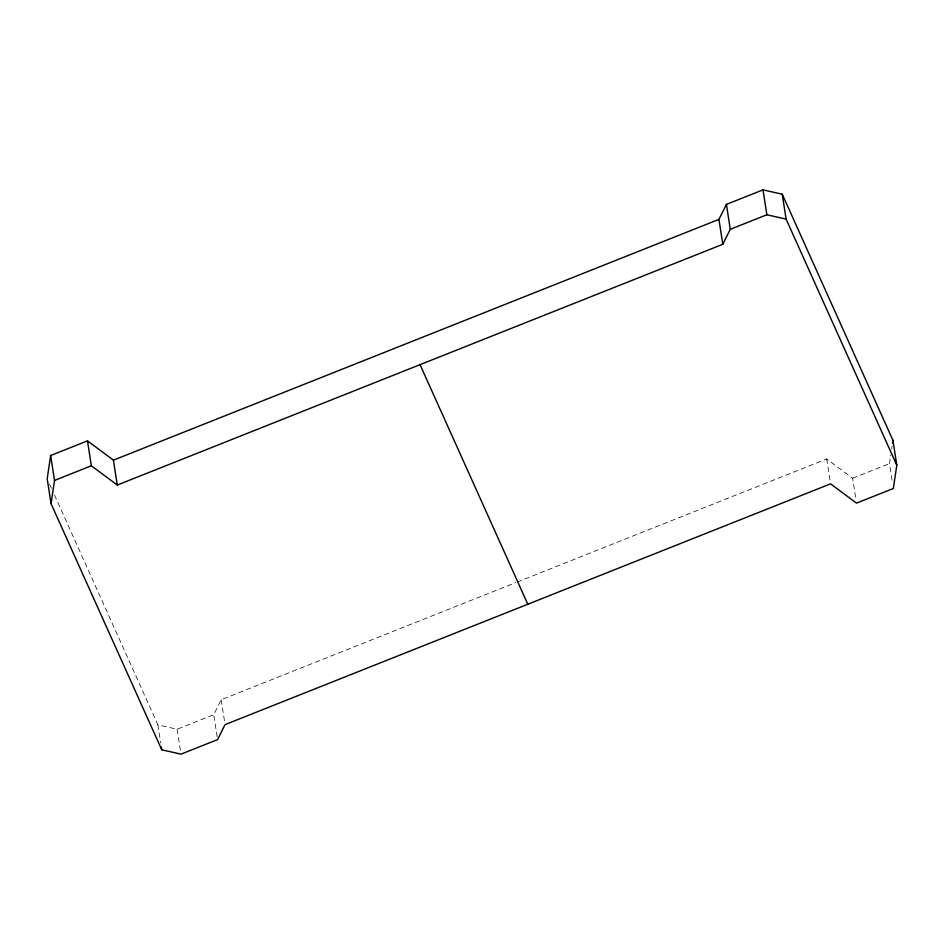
<?xml version="1.0" encoding="UTF-8"?>
<svg xmlns="http://www.w3.org/2000/svg" width="944" height="944" viewBox="0 0 944 944"><rect width="100%" height="100%" fill="white"/><g stroke="black" fill="none" stroke-linecap="round" stroke-linejoin="round"><path stroke-width="0.71" stroke-dasharray="4.72 3.54" d="M892.068 480.166L889.496 463.575L890.794 454.843M891.655 449.037L892.08 446.123M217.155 736.827L213.733 714.691L221.203 699.728L515.743 582.613M517.111 582.07L826.72 458.949L852.656 478.219L856.078 500.355M54.457 494.939L157.908 724.898L177.142 729.24L213.733 714.691M852.656 478.219L889.496 463.575M49.619 484.178L51.436 488.213M826.72 458.949L830.354 482.467M221.203 699.728L224.625 721.865M177.142 729.24L180.575 751.377M157.908 724.898L160.692 742.881"/><path stroke-width="1.42" d="M50.646 455.527L47.2 478.797L51.059 503.695L161.754 749.796L181 754.138L217.58 739.589L225.05 724.626L830.567 483.847L856.503 503.117L893.354 488.473L896.8 465.203L892.941 440.305L782.246 194.204L763 189.862L726.42 204.411L718.95 219.374L722.797 244.272L117.28 485.051L91.344 465.781L87.497 440.883L50.646 455.527L54.504 480.425L51.059 503.695M892.517 443.22L892.941 440.305M722.797 244.272L730.267 229.309L726.42 204.411M54.504 480.425L91.344 465.781M87.497 440.883L113.433 460.153L718.95 219.374M730.267 229.309L766.858 214.76L786.092 219.102L896.8 465.203M420.045 364.655L527.814 604.243M782.246 194.204L786.092 219.102M763 189.862L766.858 214.76M161.33 747.034L161.754 749.796M113.433 460.153L117.28 485.051"/></g></svg>
